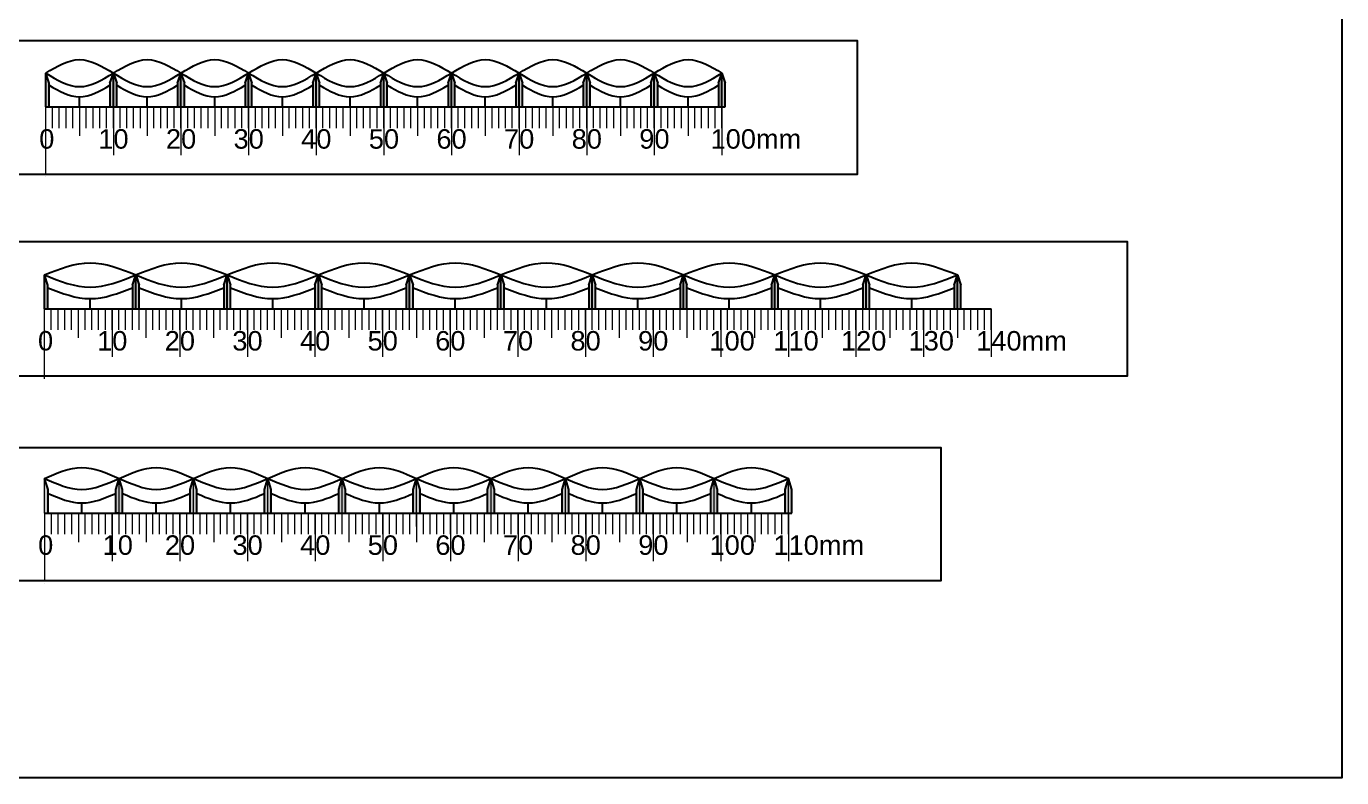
# Model space of a CAD drawing. Header units: millimetres. Extents: x 10828 to 12582, y 10200 to 11457.
# Drawn here: x 12063.7 to 12258.2, y 11022.1 to 11133.2 of the extents above; entities that cross this region are included whole.
import ezdxf

# ---------------------------------------------------------------- set-up
doc = ezdxf.new("R2010")
doc.units = ezdxf.units.MM
doc.linetypes.add('ACAD_ISO03W100', pattern=[30, 12, -18])
for name, color, linetype, lineweight in [('BTONG', 250, 'Continuous', 30), ('chigioixd', 1, 'ACAD_ISO03W100', 30), ('VATLIEU', 250, 'Continuous', 5)]:
    doc.layers.add(name, color=color, linetype=linetype, lineweight=lineweight)
doc.layers.add('GHICHU', color=7, linetype='Continuous')
doc.styles.add('VN-DIM', font='')
doc.styles.get('VN-DIM').set_extended_font_data('VNI-Helve')

msp = doc.modelspace()

# ---------------------------------------------------------------- hatches: boundary and pattern name
h = msp.add_hatch(color=3)
h.dxf.hatch_style = 1
h.paths.add_polyline_path([(12067.03, 11124.81), (12066.53, 11126.31), (12066.53, 11121.31), (12067.03, 11121.31)])
h.paths.add_polyline_path([(12076.53, 11126.31), (12076.03, 11124.81), (12076.03, 11121.31), (12076.53, 11121.31)])
h.paths.add_polyline_path([(12076.53, 11126.31), (12076.53, 11121.31), (12077.03, 11121.31), (12077.03, 11124.81)])
h.paths.add_polyline_path([(12086.53, 11126.31), (12086.03, 11124.81), (12086.03, 11121.31), (12086.53, 11121.31)])
h.paths.add_polyline_path([(12087.03, 11124.81), (12086.53, 11126.31), (12086.53, 11121.31), (12087.03, 11121.31)])
h.paths.add_polyline_path([(12097.03, 11124.81), (12096.53, 11126.31), (12096.53, 11121.31), (12097.03, 11121.31)])
h.paths.add_polyline_path([(12096.53, 11126.31), (12096.03, 11124.81), (12096.03, 11121.31), (12096.53, 11121.31)])
h.paths.add_polyline_path([(12106.53, 11126.31), (12106.03, 11124.81), (12106.03, 11121.31), (12106.53, 11121.31)])
h.paths.add_polyline_path([(12107.03, 11124.81), (12106.53, 11126.31), (12106.53, 11121.31), (12107.03, 11121.31)])
h.paths.add_polyline_path([(12116.53, 11126.31), (12116.03, 11124.81), (12116.03, 11121.31), (12116.53, 11121.31)])
h.paths.add_polyline_path([(12117.03, 11124.81), (12116.53, 11126.31), (12116.53, 11121.31), (12117.03, 11121.31)])
h.paths.add_polyline_path([(12127.03, 11124.81), (12126.53, 11126.31), (12126.53, 11121.31), (12127.03, 11121.31)])
h.paths.add_polyline_path([(12126.53, 11126.31), (12126.03, 11124.81), (12126.03, 11121.31), (12126.53, 11121.31)])
h.paths.add_polyline_path([(12136.53, 11126.31), (12136.03, 11124.81), (12136.03, 11121.31), (12136.53, 11121.31)])
h.paths.add_polyline_path([(12137.03, 11124.81), (12136.53, 11126.31), (12136.53, 11121.31), (12137.03, 11121.31)])
h.paths.add_polyline_path([(12147.03, 11124.81), (12146.53, 11126.31), (12146.53, 11121.31), (12147.03, 11121.31)])
h.paths.add_polyline_path([(12146.53, 11126.31), (12146.03, 11124.81), (12146.03, 11121.31), (12146.53, 11121.31)])
h.paths.add_polyline_path([(12156.53, 11126.31), (12156.03, 11124.81), (12156.03, 11121.31), (12156.53, 11121.31)])
h.paths.add_polyline_path([(12157.03, 11124.81), (12156.53, 11126.31), (12156.53, 11121.31), (12157.03, 11121.31)])
h.paths.add_polyline_path([(12166.53, 11126.31), (12166.03, 11124.81), (12166.03, 11121.31), (12166.53, 11121.31)])
h.paths.add_polyline_path([(12167.03, 11124.81), (12166.53, 11126.31), (12166.53, 11121.31), (12167.03, 11121.31)])
h = msp.add_hatch(color=3)
h.dxf.hatch_style = 1
h.paths.add_polyline_path([(12066.85, 11094.97), (12066.35, 11096.47), (12066.35, 11091.47), (12066.85, 11091.47)])
h.paths.add_polyline_path([(12079.85, 11096.47), (12079.35, 11094.97), (12079.35, 11091.47), (12079.85, 11091.47)])
h.paths.add_polyline_path([(12080.35, 11094.97), (12079.85, 11096.47), (12079.85, 11091.47), (12080.35, 11091.47)])
h.paths.add_polyline_path([(12093.35, 11096.47), (12092.85, 11094.97), (12092.85, 11091.47), (12093.35, 11091.47)])
h.paths.add_polyline_path([(12093.85, 11094.97), (12093.35, 11096.47), (12093.35, 11091.47), (12093.85, 11091.47)])
h.paths.add_polyline_path([(12106.85, 11096.47), (12106.85, 11091.47), (12107.35, 11091.47), (12107.35, 11094.97)])
h.paths.add_polyline_path([(12106.85, 11096.47), (12106.35, 11094.97), (12106.35, 11091.47), (12106.85, 11091.47)])
h.paths.add_polyline_path([(12120.35, 11096.47), (12119.85, 11094.97), (12119.85, 11091.47), (12120.35, 11091.47)])
h.paths.add_polyline_path([(12120.35, 11096.47), (12120.35, 11091.47), (12120.85, 11091.47), (12120.85, 11094.97)])
h.paths.add_polyline_path([(12133.85, 11096.47), (12133.35, 11094.97), (12133.35, 11091.47), (12133.85, 11091.47)])
h.paths.add_polyline_path([(12134.35, 11094.97), (12133.85, 11096.47), (12133.85, 11091.47), (12134.35, 11091.47)])
h.paths.add_polyline_path([(12147.85, 11094.97), (12147.35, 11096.47), (12147.35, 11091.47), (12147.85, 11091.47)])
h.paths.add_polyline_path([(12147.35, 11096.47), (12146.85, 11094.97), (12146.85, 11091.47), (12147.35, 11091.47)])
h.paths.add_polyline_path([(12160.85, 11096.47), (12160.35, 11094.97), (12160.35, 11091.47), (12160.85, 11091.47)])
h.paths.add_polyline_path([(12174.35, 11096.47), (12173.85, 11094.97), (12173.85, 11091.47), (12174.35, 11091.47)])
h.paths.add_polyline_path([(12174.35, 11096.47), (12174.35, 11091.47), (12174.85, 11091.47), (12174.85, 11094.97)])
h.paths.add_polyline_path([(12160.85, 11096.47), (12160.85, 11091.47), (12161.35, 11091.47), (12161.35, 11094.97)])
h.paths.add_polyline_path([(12187.85, 11096.47), (12187.35, 11094.97), (12187.35, 11091.47), (12187.85, 11091.47)])
h.paths.add_polyline_path([(12187.85, 11096.47), (12187.85, 11091.47), (12188.35, 11091.47), (12188.35, 11094.97)])
h.paths.add_polyline_path([(12201.35, 11096.47), (12200.85, 11094.97), (12200.85, 11091.47), (12201.35, 11091.47)])
h.paths.add_polyline_path([(12201.85, 11094.97), (12201.35, 11096.47), (12201.35, 11091.47), (12201.85, 11091.47)])
h = msp.add_hatch(color=3)
h.dxf.hatch_style = 1
h.paths.add_polyline_path([(12066.88, 11064.75), (12066.37, 11066.38), (12066.37, 11061.25), (12066.88, 11061.25)])
h.paths.add_polyline_path([(12077.38, 11066.38), (12076.88, 11064.76), (12076.88, 11061.26), (12077.38, 11061.25)])
h.paths.add_polyline_path([(12077.88, 11064.75), (12077.38, 11066.38), (12077.38, 11061.25), (12077.88, 11061.25)])
h.paths.add_polyline_path([(12088.88, 11064.75), (12088.38, 11066.38), (12088.38, 11061.25), (12088.88, 11061.25)])
h.paths.add_polyline_path([(12088.38, 11066.38), (12087.88, 11064.76), (12087.88, 11061.25), (12088.38, 11061.25)])
h.paths.add_polyline_path([(12099.38, 11066.38), (12098.88, 11064.76), (12098.88, 11061.25), (12099.38, 11061.25)])
h.paths.add_polyline_path([(12099.88, 11064.75), (12099.38, 11066.38), (12099.38, 11061.25), (12099.88, 11061.25)])
h.paths.add_polyline_path([(12110.38, 11066.38), (12109.88, 11064.76), (12109.88, 11061.25), (12110.38, 11061.25)])
h.paths.add_polyline_path([(12110.88, 11064.75), (12110.38, 11066.38), (12110.38, 11061.25), (12110.88, 11061.25)])
h.paths.add_polyline_path([(12121.38, 11066.38), (12120.88, 11064.76), (12120.88, 11061.25), (12121.38, 11061.25)])
h.paths.add_polyline_path([(12121.88, 11064.75), (12121.38, 11066.38), (12121.38, 11061.25), (12121.88, 11061.25)])
h.paths.add_polyline_path([(12132.38, 11066.38), (12131.88, 11064.76), (12131.88, 11061.25), (12132.38, 11061.25)])
h.paths.add_polyline_path([(12132.88, 11064.75), (12132.38, 11066.38), (12132.38, 11061.25), (12132.88, 11061.25)])
h.paths.add_polyline_path([(12143.38, 11066.38), (12142.88, 11064.76), (12142.88, 11061.25), (12143.38, 11061.25)])
h.paths.add_polyline_path([(12143.88, 11064.75), (12143.38, 11066.38), (12143.38, 11061.25), (12143.88, 11061.25)])
h.paths.add_polyline_path([(12154.38, 11066.38), (12153.88, 11064.76), (12153.88, 11061.25), (12154.38, 11061.25)])
h.paths.add_polyline_path([(12154.88, 11064.75), (12154.38, 11066.38), (12154.38, 11061.25), (12154.88, 11061.25)])
h.paths.add_polyline_path([(12165.38, 11066.38), (12164.88, 11064.76), (12164.88, 11061.25), (12165.38, 11061.25)])
h.paths.add_polyline_path([(12165.88, 11064.75), (12165.38, 11066.38), (12165.38, 11061.25), (12165.88, 11061.25)])
h.paths.add_polyline_path([(12176.38, 11066.38), (12175.88, 11064.76), (12175.88, 11061.25), (12176.38, 11061.25)])
h = msp.add_hatch(color=3)
h.dxf.hatch_style = 1
h.paths.add_polyline_path([(12176.38, 11061.25), (12176.88, 11061.25), (12176.88, 11064.75), (12176.38, 11066.38)])

# ---------------------------------------------------------------- linework, layer by layer
for p, q in [((12066.53, 11121.31), (12066.53, 11126.31)), ((12067.03, 11124.81), (12066.53, 11126.31)), ((12066.53, 11121.31), (12066.53, 11124.81)), ((12067.03, 11121.31), (12067.03, 11124.81)), ((12076.03, 11124.81), (12076.53, 11126.31)), ((12076.03, 11124.81), (12076.03, 11121.31)), ((12076.53, 11121.31), (12076.53, 11126.31)), ((12076.53, 11126.31), (12077.03, 11124.81)), ((12077.03, 11121.31), (12077.03, 11124.81)), ((12086.03, 11124.81), (12086.53, 11126.31)), ((12086.03, 11124.81), (12086.03, 11121.31)), ((12086.53, 11121.31), (12086.53, 11126.31)), ((12086.53, 11126.31), (12087.03, 11124.81)), ((12087.03, 11121.31), (12087.03, 11124.81)), ((12096.03, 11124.81), (12096.53, 11126.31)), ((12096.03, 11124.81), (12096.03, 11121.31)), ((12096.53, 11121.31), (12096.53, 11126.31)), ((12096.53, 11126.31), (12097.03, 11124.81)), ((12097.03, 11121.31), (12097.03, 11124.81)), ((12106.03, 11124.81), (12106.53, 11126.31)), ((12106.03, 11124.81), (12106.03, 11121.31)), ((12106.53, 11121.31), (12106.53, 11126.31)), ((12106.53, 11126.31), (12107.03, 11124.81)), ((12107.03, 11121.31), (12107.03, 11124.81)), ((12116.03, 11124.81), (12116.53, 11126.31)), ((12116.03, 11124.81), (12116.03, 11121.31)), ((12116.53, 11121.31), (12116.53, 11126.31)), ((12116.53, 11126.31), (12117.03, 11124.81)), ((12117.03, 11121.31), (12117.03, 11124.81)), ((12126.03, 11124.81), (12126.53, 11126.31)), ((12126.03, 11124.81), (12126.03, 11121.31)), ((12126.53, 11121.31), (12126.53, 11126.31)), ((12126.53, 11126.31), (12127.03, 11124.81)), ((12127.03, 11121.31), (12127.03, 11124.81)), ((12136.03, 11124.81), (12136.53, 11126.31)), ((12136.03, 11124.81), (12136.03, 11121.31)), ((12136.53, 11121.31), (12136.53, 11126.31)), ((12136.53, 11126.31), (12137.03, 11124.81)), ((12137.03, 11121.31), (12137.03, 11124.81)), ((12146.03, 11124.81), (12146.53, 11126.31)), ((12146.03, 11124.81), (12146.03, 11121.31)), ((12146.53, 11121.31), (12146.53, 11126.31)), ((12146.53, 11126.31), (12147.03, 11124.81)), ((12147.03, 11121.31), (12147.03, 11124.81)), ((12156.03, 11124.81), (12156.53, 11126.31)), ((12156.03, 11124.81), (12156.03, 11121.31)), ((12156.53, 11121.31), (12156.53, 11126.31)), ((12156.53, 11126.31), (12157.03, 11124.81)), ((12157.03, 11121.31), (12157.03, 11124.81)), ((12166.03, 11124.81), (12166.53, 11126.31)), ((12166.03, 11124.81), (12166.03, 11121.31)), ((12166.53, 11121.31), (12166.53, 11126.31)), ((12166.53, 11126.31), (12167.03, 11124.81)), ((12167.03, 11121.31), (12167.03, 11124.81)), ((12066.35, 11091.47), (12066.35, 11096.47)), ((12066.85, 11094.97), (12066.35, 11096.47)), ((12079.35, 11094.97), (12079.85, 11096.47)), ((12079.85, 11091.47), (12079.85, 11096.47)), ((12079.85, 11096.47), (12080.35, 11094.97)), ((12092.85, 11094.97), (12093.35, 11096.47)), ((12093.35, 11091.47), (12093.35, 11096.47)), ((12093.35, 11096.47), (12093.85, 11094.97)), ((12106.35, 11094.97), (12106.85, 11096.47)), ((12106.85, 11091.47), (12106.85, 11096.47)), ((12106.85, 11096.47), (12107.35, 11094.97)), ((12119.85, 11094.97), (12120.35, 11096.47)), ((12120.35, 11091.47), (12120.35, 11096.47)), ((12120.35, 11096.47), (12120.85, 11094.97)), ((12133.35, 11094.97), (12133.85, 11096.47)), ((12133.85, 11091.47), (12133.85, 11096.47)), ((12133.85, 11096.47), (12134.35, 11094.97)), ((12146.85, 11094.97), (12147.35, 11096.47)), ((12147.35, 11091.47), (12147.35, 11096.47)), ((12147.35, 11096.47), (12147.85, 11094.97)), ((12160.35, 11094.97), (12160.85, 11096.47)), ((12160.85, 11091.47), (12160.85, 11096.47)), ((12160.85, 11096.47), (12161.35, 11094.97)), ((12173.85, 11094.97), (12174.35, 11096.47)), ((12174.35, 11091.47), (12174.35, 11096.47)), ((12174.35, 11096.47), (12174.85, 11094.97)), ((12187.35, 11094.97), (12187.85, 11096.47)), ((12187.85, 11091.47), (12187.85, 11096.47)), ((12187.85, 11096.47), (12188.35, 11094.97)), ((12200.85, 11094.97), (12201.35, 11096.47)), ((12201.35, 11091.47), (12201.35, 11096.47)), ((12201.35, 11096.47), (12201.85, 11094.97)), ((12066.85, 11091.47), (12066.85, 11094.97)), ((12079.35, 11094.97), (12079.35, 11091.47)), ((12080.35, 11091.47), (12080.35, 11094.97)), ((12092.85, 11094.97), (12092.85, 11091.47)), ((12093.85, 11091.47), (12093.85, 11094.97)), ((12106.35, 11094.97), (12106.35, 11091.47)), ((12107.35, 11091.47), (12107.35, 11094.97)), ((12119.85, 11094.97), (12119.85, 11091.47)), ((12120.85, 11091.47), (12120.85, 11094.97)), ((12133.35, 11094.97), (12133.35, 11091.47)), ((12134.35, 11091.47), (12134.35, 11094.97)), ((12146.85, 11094.97), (12146.85, 11091.47)), ((12147.85, 11091.47), (12147.85, 11094.97)), ((12160.35, 11094.97), (12160.35, 11091.47)), ((12161.35, 11091.47), (12161.35, 11094.97)), ((12173.85, 11094.97), (12173.85, 11091.47)), ((12174.85, 11091.47), (12174.85, 11094.97)), ((12187.35, 11094.97), (12187.35, 11091.47)), ((12188.35, 11091.47), (12188.35, 11094.97)), ((12200.85, 11094.97), (12200.85, 11091.47)), ((12201.85, 11091.47), (12201.85, 11094.97)), ((12066.88, 11064.75), (12066.37, 11066.38)), ((12076.88, 11064.76), (12077.38, 11066.38)), ((12077.88, 11064.75), (12077.38, 11066.38)), ((12087.88, 11064.76), (12088.38, 11066.38)), ((12088.88, 11064.75), (12088.38, 11066.38)), ((12098.88, 11064.76), (12099.38, 11066.38)), ((12099.88, 11064.75), (12099.38, 11066.38)), ((12109.88, 11064.76), (12110.38, 11066.38)), ((12110.88, 11064.75), (12110.38, 11066.38)), ((12120.88, 11064.76), (12121.38, 11066.38)), ((12121.88, 11064.75), (12121.38, 11066.38)), ((12131.88, 11064.76), (12132.38, 11066.38)), ((12132.88, 11064.75), (12132.38, 11066.38)), ((12142.88, 11064.76), (12143.38, 11066.38)), ((12143.88, 11064.75), (12143.38, 11066.38)), ((12153.88, 11064.76), (12154.38, 11066.38)), ((12154.88, 11064.75), (12154.38, 11066.38)), ((12164.88, 11064.76), (12165.38, 11066.38)), ((12165.88, 11064.75), (12165.38, 11066.38)), ((12175.88, 11064.76), (12176.38, 11066.38)), ((12176.88, 11064.75), (12176.38, 11066.38))]:
    msp.add_line(p, q)
at = {"color": 1}
for p, q in [((12071.53, 11121.31), (12071.53, 11122.81)), ((12081.53, 11121.31), (12081.53, 11122.81)), ((12091.53, 11121.31), (12091.53, 11122.81)), ((12101.53, 11121.31), (12101.53, 11122.81)), ((12111.53, 11121.31), (12111.53, 11122.81)), ((12121.53, 11121.31), (12121.53, 11122.81)), ((12131.53, 11121.31), (12131.53, 11122.81)), ((12141.53, 11121.31), (12141.53, 11122.81)), ((12151.53, 11121.31), (12151.53, 11122.81)), ((12161.53, 11121.31), (12161.53, 11122.81)), ((12073.1, 11091.47), (12073.1, 11092.97)), ((12086.6, 11091.47), (12086.6, 11092.97)), ((12100.1, 11091.47), (12100.1, 11092.97)), ((12113.6, 11091.47), (12113.6, 11092.97)), ((12127.1, 11091.47), (12127.1, 11092.97)), ((12140.6, 11091.47), (12140.6, 11092.97)), ((12154.1, 11091.47), (12154.1, 11092.97)), ((12167.6, 11091.47), (12167.6, 11092.97)), ((12181.1, 11091.47), (12181.1, 11092.97)), ((12194.6, 11091.47), (12194.6, 11092.97)), ((12066.88, 11061.25), (12066.88, 11064.75)), ((12076.88, 11061.26), (12076.88, 11064.76)), ((12077.88, 11061.25), (12077.88, 11064.75)), ((12087.88, 11061.26), (12087.88, 11064.76)), ((12088.88, 11061.25), (12088.88, 11064.75)), ((12098.88, 11061.26), (12098.88, 11064.76)), ((12099.88, 11061.25), (12099.88, 11064.75)), ((12109.88, 11061.26), (12109.88, 11064.76)), ((12110.88, 11061.25), (12110.88, 11064.75)), ((12120.88, 11061.26), (12120.88, 11064.76)), ((12121.88, 11061.25), (12121.88, 11064.75)), ((12131.88, 11061.26), (12131.88, 11064.76)), ((12132.88, 11061.25), (12132.88, 11064.75)), ((12142.88, 11061.26), (12142.88, 11064.76)), ((12143.88, 11061.25), (12143.88, 11064.75)), ((12153.88, 11061.26), (12153.88, 11064.76)), ((12154.88, 11061.25), (12154.88, 11064.75)), ((12164.88, 11061.26), (12164.88, 11064.76)), ((12165.88, 11061.25), (12165.88, 11064.75)), ((12175.88, 11061.26), (12175.88, 11064.76)), ((12176.88, 11061.25), (12176.88, 11064.75)), ((12071.88, 11061.25), (12071.88, 11062.75)), ((12082.88, 11061.25), (12082.88, 11062.75)), ((12093.88, 11061.25), (12093.88, 11062.75)), ((12104.88, 11061.25), (12104.88, 11062.75)), ((12115.88, 11061.25), (12115.88, 11062.75)), ((12126.88, 11061.25), (12126.88, 11062.75)), ((12137.88, 11061.25), (12137.88, 11062.75)), ((12148.88, 11061.25), (12148.88, 11062.75)), ((12159.88, 11061.25), (12159.88, 11062.75)), ((12170.88, 11061.25), (12170.88, 11062.75))]:
    msp.add_line(p, q, dxfattribs=at)
at = {"color": 0}
for p, q in [((12066.53, 11121.31), (12167.03, 11121.31)), ((12066.53, 11121.31), (12071.53, 11121.31)), ((12066.53, 11121.31), (12067.03, 11121.31)), ((12076.53, 11121.31), (12077.03, 11121.31)), ((12086.53, 11121.31), (12087.03, 11121.31)), ((12066.35, 11091.47), (12206.35, 11091.47)), ((12066.35, 11091.47), (12079.85, 11091.47)), ((12066.35, 11091.47), (12073.1, 11091.47)), ((12066.35, 11091.47), (12066.85, 11091.47)), ((12079.85, 11091.47), (12086.6, 11091.47)), ((12079.85, 11091.47), (12080.35, 11091.47)), ((12093.35, 11091.47), (12093.85, 11091.47)), ((12066.38, 11061.25), (12176.38, 11061.25)), ((12066.38, 11061.25), (12066.38, 11061.25)), ((12066.38, 11061.25), (12066.88, 11061.25)), ((12077.38, 11061.25), (12076.88, 11061.26)), ((12077.38, 11061.25), (12077.88, 11061.25)), ((12176.38, 11061.25), (12176.88, 11061.25))]:
    msp.add_line(p, q, dxfattribs=at)
for points in [[(11961.18, 11232.13), (12258.18, 11232.13), (12258.18, 11022.13), (11961.18, 11022.13)], [(12006.5, 11131.13), (12186.53, 11131.13), (12186.53, 11111.31), (12006.5, 11111.31)], [(12006.46, 11101.4), (12226.44, 11101.4), (12226.44, 11081.52), (12006.46, 11081.52)], [(12006.37, 11070.96), (12198.91, 11070.96), (12198.91, 11051.26), (12006.37, 11051.26)]]:
    msp.add_lwpolyline(points, close=True)
at = {"color": 5}
for points in [[(12066.53, 11126.31), (12071.53, 11128.31), (12076.53, 11126.31)], [(12086.53, 11126.31), (12091.53, 11128.31), (12096.53, 11126.31)], [(12106.53, 11126.31), (12111.53, 11128.31), (12116.53, 11126.31)], [(12126.53, 11126.31), (12131.53, 11128.31), (12136.53, 11126.31)], [(12146.53, 11126.31), (12151.53, 11128.31), (12156.53, 11126.31)], [(12076.53, 11126.31), (12081.53, 11124.31), (12086.53, 11126.31)], [(12096.53, 11126.31), (12101.53, 11124.31), (12106.53, 11126.31)], [(12116.53, 11126.31), (12121.53, 11124.31), (12126.53, 11126.31)], [(12136.53, 11126.31), (12141.53, 11124.31), (12146.53, 11126.31)], [(12156.53, 11126.31), (12161.53, 11124.31), (12166.53, 11126.31)], [(12066.35, 11096.47), (12073.1, 11098.27), (12079.85, 11096.47)], [(12093.35, 11096.47), (12100.1, 11098.27), (12106.85, 11096.47)], [(12120.35, 11096.47), (12127.1, 11098.27), (12133.85, 11096.47)], [(12147.35, 11096.47), (12154.1, 11098.27), (12160.85, 11096.47)], [(12174.35, 11096.47), (12181.1, 11098.27), (12187.85, 11096.47)], [(12079.85, 11096.47), (12086.6, 11094.66), (12093.35, 11096.47)], [(12106.85, 11096.47), (12113.6, 11094.66), (12120.35, 11096.47)], [(12133.85, 11096.47), (12140.6, 11094.66), (12147.35, 11096.47)], [(12160.85, 11096.47), (12167.6, 11094.66), (12174.35, 11096.47)], [(12187.85, 11096.47), (12194.6, 11094.66), (12201.35, 11096.47)], [(12066.37, 11066.38), (12071.88, 11068), (12077.38, 11066.38)], [(12077.38, 11066.38), (12082.88, 11064.75), (12088.38, 11066.38)], [(12088.38, 11066.38), (12093.88, 11068), (12099.38, 11066.38)], [(12099.38, 11066.38), (12104.88, 11064.75), (12110.38, 11066.38)], [(12110.38, 11066.38), (12115.88, 11068), (12121.38, 11066.38)], [(12121.38, 11066.38), (12126.88, 11064.75), (12132.38, 11066.38)], [(12132.38, 11066.38), (12137.88, 11068), (12143.38, 11066.38)], [(12143.38, 11066.38), (12148.88, 11064.75), (12154.38, 11066.38)], [(12154.38, 11066.38), (12159.88, 11068), (12165.38, 11066.38)], [(12165.38, 11066.38), (12170.88, 11064.75), (12176.38, 11066.38)]]:
    msp.add_spline(points, degree=3, dxfattribs=at)
at = {"color": 6}
for points in [[(12076.53, 11126.31), (12081.53, 11128.31), (12086.53, 11126.31)], [(12096.53, 11126.31), (12101.53, 11128.31), (12106.53, 11126.31)], [(12116.53, 11126.31), (12121.53, 11128.31), (12126.53, 11126.31)], [(12136.53, 11126.31), (12141.53, 11128.31), (12146.53, 11126.31)], [(12156.53, 11126.31), (12161.53, 11128.31), (12166.53, 11126.31)], [(12066.53, 11126.31), (12071.53, 11124.31), (12076.53, 11126.31)], [(12086.53, 11126.31), (12091.53, 11124.31), (12096.53, 11126.31)], [(12106.53, 11126.31), (12111.53, 11124.31), (12116.53, 11126.31)], [(12126.53, 11126.31), (12131.53, 11124.31), (12136.53, 11126.31)], [(12146.53, 11126.31), (12151.53, 11124.31), (12156.53, 11126.31)], [(12079.85, 11096.47), (12086.6, 11098.27), (12093.35, 11096.47)], [(12106.85, 11096.47), (12113.6, 11098.27), (12120.35, 11096.47)], [(12133.85, 11096.47), (12140.6, 11098.27), (12147.35, 11096.47)], [(12160.85, 11096.47), (12167.6, 11098.27), (12174.35, 11096.47)], [(12187.85, 11096.47), (12194.6, 11098.27), (12201.35, 11096.47)], [(12066.35, 11096.47), (12073.1, 11094.66), (12079.85, 11096.47)], [(12093.35, 11096.47), (12100.1, 11094.66), (12106.85, 11096.47)], [(12120.35, 11096.47), (12127.1, 11094.66), (12133.85, 11096.47)], [(12147.35, 11096.47), (12154.1, 11094.66), (12160.85, 11096.47)], [(12174.35, 11096.47), (12181.1, 11094.66), (12187.85, 11096.47)], [(12066.37, 11066.38), (12071.88, 11064.75), (12077.38, 11066.38)], [(12077.38, 11066.38), (12082.88, 11068), (12088.38, 11066.38)], [(12088.38, 11066.38), (12093.88, 11064.75), (12099.38, 11066.38)], [(12099.38, 11066.38), (12104.88, 11068), (12110.38, 11066.38)], [(12110.38, 11066.38), (12115.88, 11064.75), (12121.38, 11066.38)], [(12121.38, 11066.38), (12126.88, 11068), (12132.38, 11066.38)], [(12132.38, 11066.38), (12137.88, 11064.75), (12143.38, 11066.38)], [(12143.38, 11066.38), (12148.88, 11068), (12154.38, 11066.38)], [(12154.38, 11066.38), (12159.88, 11064.75), (12165.38, 11066.38)], [(12165.38, 11066.38), (12170.88, 11068), (12176.38, 11066.38)]]:
    msp.add_spline(points, degree=3, dxfattribs=at)
at = {"color": 1}
for points in [[(12067.03, 11124.51), (12068.53, 11123.62), (12071.53, 11122), (12074.53, 11123.62), (12076.03, 11124.51)], [(12077.03, 11124.51), (12078.53, 11123.62), (12081.53, 11122), (12084.53, 11123.62), (12086.03, 11124.51)], [(12087.03, 11124.51), (12088.53, 11123.62), (12091.53, 11122), (12094.53, 11123.62), (12096.03, 11124.51)], [(12097.03, 11124.51), (12098.53, 11123.62), (12101.53, 11122), (12104.53, 11123.62), (12106.03, 11124.51)], [(12107.03, 11124.51), (12108.53, 11123.62), (12111.53, 11122), (12114.53, 11123.62), (12116.03, 11124.51)], [(12117.03, 11124.51), (12118.53, 11123.62), (12121.53, 11122), (12124.53, 11123.62), (12126.03, 11124.51)], [(12127.03, 11124.51), (12128.53, 11123.62), (12131.53, 11122), (12134.53, 11123.62), (12136.03, 11124.51)], [(12137.03, 11124.51), (12138.53, 11123.62), (12141.53, 11122), (12144.53, 11123.62), (12146.03, 11124.51)], [(12147.03, 11124.51), (12148.53, 11123.62), (12151.53, 11122), (12154.53, 11123.62), (12156.03, 11124.51)], [(12157.03, 11124.51), (12158.53, 11123.62), (12161.53, 11122), (12164.53, 11123.62), (12166.03, 11124.51)], [(12066.85, 11094.57), (12068.94, 11093.74), (12073.1, 11092.19), (12077.27, 11093.74), (12079.35, 11094.57)], [(12080.35, 11094.57), (12082.44, 11093.74), (12086.6, 11092.19), (12090.77, 11093.74), (12092.85, 11094.57)], [(12093.85, 11094.57), (12095.94, 11093.74), (12100.1, 11092.19), (12104.27, 11093.74), (12106.35, 11094.57)], [(12107.35, 11094.57), (12109.44, 11093.74), (12113.6, 11092.19), (12117.77, 11093.74), (12119.85, 11094.57)], [(12120.85, 11094.57), (12122.94, 11093.74), (12127.1, 11092.19), (12131.27, 11093.74), (12133.35, 11094.57)], [(12134.35, 11094.57), (12136.44, 11093.74), (12140.6, 11092.19), (12144.77, 11093.74), (12146.85, 11094.57)], [(12147.85, 11094.57), (12149.94, 11093.74), (12154.1, 11092.19), (12158.27, 11093.74), (12160.35, 11094.57)], [(12161.35, 11094.57), (12163.44, 11093.74), (12167.6, 11092.19), (12171.77, 11093.74), (12173.85, 11094.57)], [(12174.85, 11094.57), (12176.94, 11093.74), (12181.1, 11092.19), (12185.27, 11093.74), (12187.35, 11094.57)], [(12188.35, 11094.57), (12190.44, 11093.74), (12194.6, 11092.19), (12198.77, 11093.74), (12200.85, 11094.57)]]:
    msp.add_open_spline(points, degree=3, dxfattribs=at)
at = {"color": 2}
msp.add_open_spline([(12077.38, 11064.38), (12077.38, 11064.38), (12077.38, 11064.38), (12077.38, 11064.38)], degree=3, dxfattribs=at)
at = {"color": 1}
for points in [[(12066.88, 11064.16), (12068.54, 11063.43), (12071.88, 11062.08), (12075.21, 11063.43), (12076.88, 11064.16)], [(12077.88, 11064.16), (12079.54, 11063.42), (12082.88, 11062.08), (12086.21, 11063.42), (12087.88, 11064.16)], [(12088.88, 11064.16), (12090.54, 11063.42), (12093.88, 11062.08), (12097.21, 11063.42), (12098.88, 11064.16)], [(12099.88, 11064.16), (12101.54, 11063.42), (12104.88, 11062.08), (12108.21, 11063.42), (12109.88, 11064.16)], [(12110.88, 11064.16), (12112.54, 11063.42), (12115.88, 11062.08), (12119.21, 11063.42), (12120.88, 11064.16)], [(12121.88, 11064.16), (12123.54, 11063.42), (12126.88, 11062.08), (12130.21, 11063.42), (12131.88, 11064.16)], [(12132.88, 11064.16), (12134.54, 11063.42), (12137.88, 11062.08), (12141.21, 11063.42), (12142.88, 11064.16)], [(12143.88, 11064.16), (12145.54, 11063.42), (12148.88, 11062.08), (12152.21, 11063.42), (12153.88, 11064.16)], [(12154.88, 11064.16), (12156.54, 11063.43), (12159.88, 11062.08), (12163.21, 11063.43), (12164.88, 11064.16)], [(12165.88, 11064.16), (12167.54, 11063.42), (12170.88, 11062.08), (12174.21, 11063.42), (12175.88, 11064.16)]]:
    msp.add_open_spline(points, degree=3, knots=[0.521719, 0.521719, 0.521719, 0.521719, 5.735117, 10.947798, 10.947798, 10.947798, 10.947798], dxfattribs=at)
at = {"layer": 'BTONG', "color": 0, "linetype": 'ByBlock', "lineweight": 13, "ltscale": 0.13}
for p, q in [((12066.53, 11118.19), (12066.53, 11121.31)), ((12067.53, 11118.19), (12067.53, 11121.31)), ((12068.53, 11118.19), (12068.53, 11121.31)), ((12069.53, 11118.19), (12069.53, 11121.31)), ((12070.53, 11118.19), (12070.53, 11121.31)), ((12071.53, 11121.31), (12071.53, 11117.03)), ((12072.53, 11118.19), (12072.53, 11121.31)), ((12073.53, 11118.19), (12073.53, 11121.31)), ((12074.53, 11118.19), (12074.53, 11121.31)), ((12075.53, 11118.19), (12075.53, 11121.31)), ((12076.53, 11118.19), (12076.53, 11121.31)), ((12077.53, 11118.19), (12077.53, 11121.31)), ((12078.53, 11118.19), (12078.53, 11121.31)), ((12079.53, 11118.19), (12079.53, 11121.31)), ((12080.53, 11118.19), (12080.53, 11121.31)), ((12081.53, 11121.31), (12081.53, 11117.03)), ((12082.53, 11118.19), (12082.53, 11121.31)), ((12083.53, 11118.19), (12083.53, 11121.31)), ((12084.53, 11118.19), (12084.53, 11121.31)), ((12085.53, 11118.19), (12085.53, 11121.31)), ((12086.53, 11118.19), (12086.53, 11121.31)), ((12087.53, 11118.19), (12087.53, 11121.31)), ((12088.53, 11118.19), (12088.53, 11121.31)), ((12089.53, 11118.19), (12089.53, 11121.31)), ((12090.53, 11118.19), (12090.53, 11121.31)), ((12091.53, 11121.31), (12091.53, 11117.03)), ((12092.53, 11118.19), (12092.53, 11121.31)), ((12093.53, 11118.19), (12093.53, 11121.31)), ((12094.53, 11118.19), (12094.53, 11121.31)), ((12095.53, 11118.19), (12095.53, 11121.31)), ((12096.53, 11118.19), (12096.53, 11121.31)), ((12097.53, 11118.19), (12097.53, 11121.31)), ((12098.53, 11118.19), (12098.53, 11121.31)), ((12099.53, 11118.19), (12099.53, 11121.31)), ((12100.53, 11118.19), (12100.53, 11121.31)), ((12101.53, 11121.31), (12101.53, 11117.03)), ((12102.53, 11118.19), (12102.53, 11121.31)), ((12103.53, 11118.19), (12103.53, 11121.31)), ((12104.53, 11118.19), (12104.53, 11121.31)), ((12105.53, 11118.19), (12105.53, 11121.31)), ((12106.53, 11118.19), (12106.53, 11121.31)), ((12107.53, 11118.19), (12107.53, 11121.31)), ((12108.53, 11118.19), (12108.53, 11121.31)), ((12109.53, 11118.19), (12109.53, 11121.31)), ((12110.53, 11118.19), (12110.53, 11121.31)), ((12111.53, 11121.31), (12111.53, 11117.03)), ((12112.53, 11118.19), (12112.53, 11121.31)), ((12113.53, 11118.19), (12113.53, 11121.31)), ((12114.53, 11118.19), (12114.53, 11121.31)), ((12115.53, 11118.19), (12115.53, 11121.31)), ((12116.53, 11118.19), (12116.53, 11121.31)), ((12117.53, 11118.19), (12117.53, 11121.31)), ((12118.53, 11118.19), (12118.53, 11121.31)), ((12119.53, 11118.19), (12119.53, 11121.31)), ((12120.53, 11118.19), (12120.53, 11121.31)), ((12121.53, 11121.31), (12121.53, 11117.03)), ((12122.53, 11118.19), (12122.53, 11121.31)), ((12123.53, 11118.19), (12123.53, 11121.31)), ((12124.53, 11118.19), (12124.53, 11121.31)), ((12125.53, 11118.19), (12125.53, 11121.31)), ((12126.53, 11118.19), (12126.53, 11121.31)), ((12127.53, 11118.19), (12127.53, 11121.31)), ((12128.53, 11118.19), (12128.53, 11121.31)), ((12129.53, 11118.19), (12129.53, 11121.31)), ((12130.53, 11118.19), (12130.53, 11121.31)), ((12131.53, 11121.31), (12131.53, 11117.03)), ((12132.53, 11118.19), (12132.53, 11121.31)), ((12133.53, 11118.19), (12133.53, 11121.31)), ((12134.53, 11118.19), (12134.53, 11121.31)), ((12135.53, 11118.19), (12135.53, 11121.31)), ((12136.53, 11118.19), (12136.53, 11121.31)), ((12137.53, 11118.19), (12137.53, 11121.31)), ((12138.53, 11118.19), (12138.53, 11121.31)), ((12139.53, 11118.19), (12139.53, 11121.31)), ((12140.53, 11118.19), (12140.53, 11121.31)), ((12141.53, 11121.31), (12141.53, 11117.03)), ((12142.53, 11118.19), (12142.53, 11121.31)), ((12143.53, 11118.19), (12143.53, 11121.31)), ((12144.53, 11118.19), (12144.53, 11121.31)), ((12145.53, 11118.19), (12145.53, 11121.31)), ((12146.53, 11118.19), (12146.53, 11121.31)), ((12147.53, 11118.19), (12147.53, 11121.31)), ((12148.53, 11118.19), (12148.53, 11121.31)), ((12149.53, 11118.19), (12149.53, 11121.31)), ((12150.53, 11118.19), (12150.53, 11121.31)), ((12151.53, 11121.31), (12151.53, 11117.03)), ((12152.53, 11118.19), (12152.53, 11121.31)), ((12153.53, 11118.19), (12153.53, 11121.31)), ((12154.53, 11118.19), (12154.53, 11121.31)), ((12155.53, 11118.19), (12155.53, 11121.31)), ((12156.53, 11118.19), (12156.53, 11121.31)), ((12157.53, 11118.19), (12157.53, 11121.31)), ((12158.53, 11118.19), (12158.53, 11121.31)), ((12159.53, 11118.19), (12159.53, 11121.31)), ((12160.53, 11118.19), (12160.53, 11121.31)), ((12161.53, 11121.31), (12161.53, 11117.03)), ((12162.53, 11118.19), (12162.53, 11121.31)), ((12163.53, 11118.19), (12163.53, 11121.31)), ((12164.53, 11118.19), (12164.53, 11121.31)), ((12165.53, 11118.19), (12165.53, 11121.31)), ((12166.53, 11118.19), (12166.53, 11121.31)), ((12066.35, 11088.34), (12066.35, 11091.47)), ((12067.35, 11088.34), (12067.35, 11091.47)), ((12068.35, 11088.34), (12068.35, 11091.47)), ((12069.35, 11088.34), (12069.35, 11091.47)), ((12070.35, 11088.34), (12070.35, 11091.47)), ((12071.35, 11091.47), (12071.35, 11087.18)), ((12072.35, 11088.34), (12072.35, 11091.47)), ((12073.35, 11088.34), (12073.35, 11091.47)), ((12074.35, 11088.34), (12074.35, 11091.47)), ((12075.35, 11088.34), (12075.35, 11091.47)), ((12076.35, 11088.34), (12076.35, 11091.47)), ((12077.35, 11088.34), (12077.35, 11091.47)), ((12078.35, 11088.34), (12078.35, 11091.47)), ((12079.35, 11088.34), (12079.35, 11091.47)), ((12080.35, 11088.34), (12080.35, 11091.47)), ((12081.35, 11091.47), (12081.35, 11087.18)), ((12082.35, 11088.34), (12082.35, 11091.47)), ((12083.35, 11088.34), (12083.35, 11091.47)), ((12084.35, 11088.34), (12084.35, 11091.47)), ((12085.35, 11088.34), (12085.35, 11091.47)), ((12086.35, 11088.34), (12086.35, 11091.47)), ((12087.35, 11088.34), (12087.35, 11091.47)), ((12088.35, 11088.34), (12088.35, 11091.47)), ((12089.35, 11088.34), (12089.35, 11091.47)), ((12090.35, 11088.34), (12090.35, 11091.47)), ((12091.35, 11091.47), (12091.35, 11087.18)), ((12092.35, 11088.34), (12092.35, 11091.47)), ((12093.35, 11088.34), (12093.35, 11091.47)), ((12094.35, 11088.34), (12094.35, 11091.47)), ((12095.35, 11088.34), (12095.35, 11091.47)), ((12096.35, 11088.34), (12096.35, 11091.47)), ((12097.35, 11088.34), (12097.35, 11091.47)), ((12098.35, 11088.34), (12098.35, 11091.47)), ((12099.35, 11088.34), (12099.35, 11091.47)), ((12100.35, 11088.34), (12100.35, 11091.47)), ((12101.35, 11091.47), (12101.35, 11087.18)), ((12102.35, 11088.34), (12102.35, 11091.47)), ((12103.35, 11088.34), (12103.35, 11091.47)), ((12104.35, 11088.34), (12104.35, 11091.47)), ((12105.35, 11088.34), (12105.35, 11091.47)), ((12106.35, 11088.34), (12106.35, 11091.47)), ((12107.35, 11088.34), (12107.35, 11091.47)), ((12108.35, 11088.34), (12108.35, 11091.47)), ((12109.35, 11088.34), (12109.35, 11091.47)), ((12110.35, 11088.34), (12110.35, 11091.47)), ((12111.35, 11091.47), (12111.35, 11087.18)), ((12112.35, 11088.34), (12112.35, 11091.47)), ((12113.35, 11088.34), (12113.35, 11091.47)), ((12114.35, 11088.34), (12114.35, 11091.47)), ((12115.35, 11088.34), (12115.35, 11091.47)), ((12116.35, 11088.34), (12116.35, 11091.47)), ((12117.35, 11088.34), (12117.35, 11091.47)), ((12118.35, 11088.34), (12118.35, 11091.47)), ((12119.35, 11088.34), (12119.35, 11091.47)), ((12120.35, 11088.34), (12120.35, 11091.47)), ((12121.35, 11091.47), (12121.35, 11087.18)), ((12122.35, 11088.34), (12122.35, 11091.47)), ((12123.35, 11088.34), (12123.35, 11091.47)), ((12124.35, 11088.34), (12124.35, 11091.47)), ((12125.35, 11088.34), (12125.35, 11091.47)), ((12126.35, 11088.34), (12126.35, 11091.47)), ((12127.35, 11088.34), (12127.35, 11091.47)), ((12128.35, 11088.34), (12128.35, 11091.47)), ((12129.35, 11088.34), (12129.35, 11091.47)), ((12130.35, 11088.34), (12130.35, 11091.47)), ((12131.35, 11091.47), (12131.35, 11087.18)), ((12132.35, 11088.34), (12132.35, 11091.47)), ((12133.35, 11088.34), (12133.35, 11091.47)), ((12134.35, 11088.34), (12134.35, 11091.47)), ((12135.35, 11088.34), (12135.35, 11091.47)), ((12136.35, 11088.34), (12136.35, 11091.47)), ((12137.35, 11088.34), (12137.35, 11091.47)), ((12138.35, 11088.34), (12138.35, 11091.47)), ((12139.35, 11088.34), (12139.35, 11091.47)), ((12140.35, 11088.34), (12140.35, 11091.47)), ((12141.35, 11091.47), (12141.35, 11087.18)), ((12142.35, 11088.34), (12142.35, 11091.47)), ((12143.35, 11088.34), (12143.35, 11091.47)), ((12144.35, 11088.34), (12144.35, 11091.47)), ((12145.35, 11088.34), (12145.35, 11091.47)), ((12146.35, 11088.34), (12146.35, 11091.47)), ((12147.35, 11088.34), (12147.35, 11091.47)), ((12148.35, 11088.34), (12148.35, 11091.47)), ((12149.35, 11088.34), (12149.35, 11091.47)), ((12150.35, 11088.34), (12150.35, 11091.47)), ((12151.35, 11091.47), (12151.35, 11087.18)), ((12152.35, 11088.34), (12152.35, 11091.47)), ((12153.35, 11088.34), (12153.35, 11091.47)), ((12154.35, 11088.34), (12154.35, 11091.47)), ((12155.35, 11088.34), (12155.35, 11091.47)), ((12156.35, 11088.34), (12156.35, 11091.47)), ((12157.35, 11088.34), (12157.35, 11091.47)), ((12158.35, 11088.34), (12158.35, 11091.47)), ((12159.35, 11088.34), (12159.35, 11091.47)), ((12160.35, 11088.34), (12160.35, 11091.47)), ((12161.35, 11091.47), (12161.35, 11087.18)), ((12162.35, 11088.34), (12162.35, 11091.47)), ((12163.35, 11088.34), (12163.35, 11091.47)), ((12164.35, 11088.34), (12164.35, 11091.47)), ((12165.35, 11088.34), (12165.35, 11091.47)), ((12166.35, 11088.34), (12166.35, 11091.47)), ((12167.35, 11088.34), (12167.35, 11091.47)), ((12168.35, 11088.34), (12168.35, 11091.47)), ((12169.35, 11088.34), (12169.35, 11091.47)), ((12170.35, 11088.34), (12170.35, 11091.47)), ((12171.35, 11091.47), (12171.35, 11087.18)), ((12172.35, 11088.34), (12172.35, 11091.47)), ((12173.35, 11088.34), (12173.35, 11091.47)), ((12174.35, 11088.34), (12174.35, 11091.47)), ((12175.35, 11088.34), (12175.35, 11091.47)), ((12176.35, 11088.34), (12176.35, 11091.47)), ((12177.35, 11088.34), (12177.35, 11091.47)), ((12178.35, 11088.34), (12178.35, 11091.47)), ((12179.35, 11088.34), (12179.35, 11091.47)), ((12180.35, 11088.34), (12180.35, 11091.47)), ((12181.35, 11091.47), (12181.35, 11087.18)), ((12182.35, 11088.34), (12182.35, 11091.47)), ((12183.35, 11088.34), (12183.35, 11091.47)), ((12184.35, 11088.34), (12184.35, 11091.47)), ((12185.35, 11088.34), (12185.35, 11091.47)), ((12186.35, 11088.34), (12186.35, 11091.47)), ((12187.35, 11088.34), (12187.35, 11091.47)), ((12188.35, 11088.34), (12188.35, 11091.47)), ((12189.35, 11088.34), (12189.35, 11091.47)), ((12190.35, 11088.34), (12190.35, 11091.47)), ((12191.35, 11091.47), (12191.35, 11087.18)), ((12192.35, 11088.34), (12192.35, 11091.47)), ((12193.35, 11088.34), (12193.35, 11091.47)), ((12194.35, 11088.34), (12194.35, 11091.47)), ((12195.35, 11088.34), (12195.35, 11091.47)), ((12196.35, 11088.34), (12196.35, 11091.47)), ((12197.35, 11088.34), (12197.35, 11091.47)), ((12198.35, 11088.34), (12198.35, 11091.47)), ((12199.35, 11088.34), (12199.35, 11091.47)), ((12200.35, 11088.34), (12200.35, 11091.47)), ((12201.35, 11091.47), (12201.35, 11087.18)), ((12202.35, 11088.34), (12202.35, 11091.47)), ((12203.35, 11088.34), (12203.35, 11091.47)), ((12204.35, 11088.34), (12204.35, 11091.47)), ((12205.35, 11088.34), (12205.35, 11091.47)), ((12206.35, 11088.34), (12206.35, 11091.47)), ((12066.38, 11058.13), (12066.38, 11061.25)), ((12067.38, 11058.13), (12067.38, 11061.25)), ((12068.38, 11058.13), (12068.38, 11061.25)), ((12069.38, 11058.13), (12069.38, 11061.25)), ((12070.38, 11058.13), (12070.38, 11061.25)), ((12071.38, 11061.25), (12071.38, 11056.97)), ((12072.38, 11058.13), (12072.38, 11061.25)), ((12073.38, 11058.13), (12073.38, 11061.25)), ((12074.38, 11058.13), (12074.38, 11061.25)), ((12075.38, 11058.13), (12075.38, 11061.25)), ((12076.38, 11058.13), (12076.38, 11061.25)), ((12077.38, 11058.13), (12077.38, 11061.25)), ((12078.38, 11058.13), (12078.38, 11061.25)), ((12079.38, 11058.13), (12079.38, 11061.25)), ((12080.38, 11058.13), (12080.38, 11061.25)), ((12081.38, 11061.25), (12081.38, 11056.97)), ((12082.38, 11058.13), (12082.38, 11061.25)), ((12083.38, 11058.13), (12083.38, 11061.25)), ((12084.38, 11058.13), (12084.38, 11061.25)), ((12085.38, 11058.13), (12085.38, 11061.25)), ((12086.38, 11058.13), (12086.38, 11061.25)), ((12087.38, 11058.13), (12087.38, 11061.25)), ((12088.38, 11058.13), (12088.38, 11061.25)), ((12089.38, 11058.13), (12089.38, 11061.25)), ((12090.38, 11058.13), (12090.38, 11061.25)), ((12091.38, 11061.25), (12091.38, 11056.97)), ((12092.38, 11058.13), (12092.38, 11061.25)), ((12093.38, 11058.13), (12093.38, 11061.25)), ((12094.38, 11058.13), (12094.38, 11061.25)), ((12095.38, 11058.13), (12095.38, 11061.25)), ((12096.38, 11058.13), (12096.38, 11061.25)), ((12097.38, 11058.13), (12097.38, 11061.25)), ((12098.38, 11058.13), (12098.38, 11061.25)), ((12099.38, 11058.13), (12099.38, 11061.25)), ((12100.38, 11058.13), (12100.38, 11061.25)), ((12101.38, 11061.25), (12101.38, 11056.97)), ((12102.38, 11058.13), (12102.38, 11061.25)), ((12103.38, 11058.13), (12103.38, 11061.25)), ((12104.38, 11058.13), (12104.38, 11061.25)), ((12105.38, 11058.13), (12105.38, 11061.25)), ((12106.38, 11058.13), (12106.38, 11061.25)), ((12107.38, 11058.13), (12107.38, 11061.25)), ((12108.38, 11058.13), (12108.38, 11061.25)), ((12109.38, 11058.13), (12109.38, 11061.25)), ((12110.38, 11058.13), (12110.38, 11061.25)), ((12111.38, 11061.25), (12111.38, 11056.97)), ((12112.38, 11058.13), (12112.38, 11061.25)), ((12113.38, 11058.13), (12113.38, 11061.25)), ((12114.38, 11058.13), (12114.38, 11061.25)), ((12115.38, 11058.13), (12115.38, 11061.25)), ((12116.38, 11058.13), (12116.38, 11061.25)), ((12117.38, 11058.13), (12117.38, 11061.25)), ((12118.38, 11058.13), (12118.38, 11061.25)), ((12119.38, 11058.13), (12119.38, 11061.25)), ((12120.38, 11058.13), (12120.38, 11061.25)), ((12121.38, 11061.25), (12121.38, 11056.97)), ((12122.38, 11058.13), (12122.38, 11061.25)), ((12123.38, 11058.13), (12123.38, 11061.25)), ((12124.38, 11058.13), (12124.38, 11061.25)), ((12125.38, 11058.13), (12125.38, 11061.25)), ((12126.38, 11058.13), (12126.38, 11061.25)), ((12127.38, 11058.13), (12127.38, 11061.25)), ((12128.38, 11058.13), (12128.38, 11061.25)), ((12129.38, 11058.13), (12129.38, 11061.25)), ((12130.38, 11058.13), (12130.38, 11061.25)), ((12131.38, 11061.25), (12131.38, 11056.97)), ((12132.38, 11058.13), (12132.38, 11061.25)), ((12133.38, 11058.13), (12133.38, 11061.25)), ((12134.38, 11058.13), (12134.38, 11061.25)), ((12135.38, 11058.13), (12135.38, 11061.25)), ((12136.38, 11058.13), (12136.38, 11061.25)), ((12137.38, 11058.13), (12137.38, 11061.25)), ((12138.38, 11058.13), (12138.38, 11061.25)), ((12139.38, 11058.13), (12139.38, 11061.25)), ((12140.38, 11058.13), (12140.38, 11061.25)), ((12141.38, 11061.25), (12141.38, 11056.97)), ((12142.38, 11058.13), (12142.38, 11061.25)), ((12143.38, 11058.13), (12143.38, 11061.25)), ((12144.38, 11058.13), (12144.38, 11061.25)), ((12145.38, 11058.13), (12145.38, 11061.25)), ((12146.38, 11058.13), (12146.38, 11061.25)), ((12147.38, 11058.13), (12147.38, 11061.25)), ((12148.38, 11058.13), (12148.38, 11061.25)), ((12149.38, 11058.13), (12149.38, 11061.25)), ((12150.38, 11058.13), (12150.38, 11061.25)), ((12151.38, 11061.25), (12151.38, 11056.97)), ((12152.38, 11058.13), (12152.38, 11061.25)), ((12153.38, 11058.13), (12153.38, 11061.25)), ((12154.38, 11058.13), (12154.38, 11061.25)), ((12155.38, 11058.13), (12155.38, 11061.25)), ((12156.38, 11058.13), (12156.38, 11061.25)), ((12157.38, 11058.13), (12157.38, 11061.25)), ((12158.38, 11058.13), (12158.38, 11061.25)), ((12159.38, 11058.13), (12159.38, 11061.25)), ((12160.38, 11058.13), (12160.38, 11061.25)), ((12161.38, 11061.25), (12161.38, 11056.97)), ((12162.38, 11058.13), (12162.38, 11061.25)), ((12163.38, 11058.13), (12163.38, 11061.25)), ((12164.38, 11058.13), (12164.38, 11061.25)), ((12165.38, 11058.13), (12165.38, 11061.25)), ((12166.38, 11058.13), (12166.38, 11061.25)), ((12167.38, 11058.13), (12167.38, 11061.25)), ((12168.38, 11058.13), (12168.38, 11061.25)), ((12169.38, 11058.13), (12169.38, 11061.25)), ((12170.38, 11058.13), (12170.38, 11061.25)), ((12171.38, 11061.25), (12171.38, 11056.97)), ((12172.38, 11058.13), (12172.38, 11061.25)), ((12173.38, 11058.13), (12173.38, 11061.25)), ((12174.38, 11058.13), (12174.38, 11061.25)), ((12175.38, 11058.13), (12175.38, 11061.25)), ((12176.38, 11058.13), (12176.38, 11061.25))]:
    msp.add_line(p, q, dxfattribs=at)
at = {"layer": 'BTONG', "color": 9, "linetype": 'ByBlock', "lineweight": 13, "ltscale": 0.13}
for p, q in [((12066.37, 11061.25), (12066.37, 11066.38)), ((12077.38, 11061.25), (12077.38, 11066.38)), ((12088.38, 11061.25), (12088.38, 11066.38)), ((12099.38, 11061.25), (12099.38, 11066.38)), ((12110.38, 11059.25), (12110.38, 11066.38)), ((12121.38, 11059.25), (12121.38, 11066.38)), ((12132.38, 11061.25), (12132.38, 11066.38)), ((12143.38, 11061.25), (12143.38, 11066.38)), ((12154.38, 11061.25), (12154.38, 11066.38)), ((12165.38, 11061.25), (12165.38, 11066.38)), ((12176.38, 11061.25), (12176.38, 11066.38))]:
    msp.add_line(p, q, dxfattribs=at)
at = {"layer": 'VATLIEU', "color": 4, "linetype": 'ByBlock', "lineweight": 13, "ltscale": 0.13}
for p, q in [((12066.53, 11111.31), (12066.53, 11121.31)), ((12076.53, 11121.31), (12076.53, 11114.19)), ((12086.53, 11121.31), (12086.53, 11114.19)), ((12096.53, 11121.31), (12096.53, 11114.19)), ((12106.53, 11121.31), (12106.53, 11114.19)), ((12116.53, 11121.31), (12116.53, 11114.19)), ((12126.53, 11121.31), (12126.53, 11114.19)), ((12136.53, 11121.31), (12136.53, 11114.19)), ((12146.53, 11121.31), (12146.53, 11114.19)), ((12156.53, 11121.31), (12156.53, 11114.19)), ((12166.53, 11121.31), (12166.53, 11114.19)), ((12066.35, 11081.13), (12066.35, 11091.47)), ((12076.35, 11091.47), (12076.35, 11084.34)), ((12086.35, 11091.47), (12086.35, 11084.34)), ((12096.35, 11091.47), (12096.35, 11084.34)), ((12106.35, 11091.47), (12106.35, 11084.34)), ((12116.35, 11091.47), (12116.35, 11084.34)), ((12126.35, 11091.47), (12126.35, 11084.34)), ((12136.35, 11091.47), (12136.35, 11084.34)), ((12146.35, 11091.47), (12146.35, 11084.34)), ((12156.35, 11091.47), (12156.35, 11084.34)), ((12166.35, 11091.47), (12166.35, 11084.34)), ((12176.35, 11091.47), (12176.35, 11084.34)), ((12186.35, 11091.47), (12186.35, 11084.34)), ((12196.35, 11091.47), (12196.35, 11084.34)), ((12206.35, 11091.47), (12206.35, 11084.34)), ((12066.38, 11051.26), (12066.38, 11061.25)), ((12076.38, 11061.25), (12076.38, 11054.13)), ((12086.38, 11061.25), (12086.38, 11054.13)), ((12096.38, 11061.25), (12096.38, 11054.13)), ((12106.38, 11061.25), (12106.38, 11054.13)), ((12116.38, 11061.25), (12116.38, 11054.13)), ((12126.38, 11061.25), (12126.38, 11054.13)), ((12136.38, 11061.25), (12136.38, 11054.13)), ((12146.38, 11061.25), (12146.38, 11054.13)), ((12156.38, 11061.25), (12156.38, 11054.13)), ((12166.38, 11061.25), (12166.38, 11054.13)), ((12176.38, 11061.25), (12176.38, 11054.13))]:
    msp.add_line(p, q, dxfattribs=at)
at = {"layer": 'VATLIEU'}
for p, q in [((12066.53, 11110.97), (12066.53, 11110.97)), ((12066.35, 11081.13), (12066.35, 11081.13)), ((12066.38, 11050.91), (12066.38, 11050.91))]:
    msp.add_line(p, q, dxfattribs=at)

# ---------------------------------------------------------------- texts
at = {"layer": 'chigioixd', "color": 1, "linetype": 'ByBlock', "ltscale": 0.13, "char_height": 2.88, "attachment_point": 1, "style": 'VN-DIM'}
for s, insert in [('0', (12065.57, 11118.02)), ('{\\C0;100mm}', (12164.85, 11118.02)), ('0', (12065.39, 11088.17))]:
    msp.add_mtext(s, dxfattribs=dict(at, insert=insert))
at = {"layer": 'chigioixd', "color": 0, "linetype": 'ByBlock', "ltscale": 0.13, "char_height": 2.88, "attachment_point": 1, "style": 'VN-DIM'}
for s, insert in [('0', (12065.41, 11057.96)), ('{\\C0;100}', (12164.7, 11057.96))]:
    msp.add_mtext(s, dxfattribs=dict(at, insert=insert))
at = {"layer": 'GHICHU', "insert": (12074.31, 11118.02), "char_height": 2.88, "width": 0.6857, "attachment_point": 1, "style": 'VN-DIM'}
msp.add_mtext('10', dxfattribs=at)
at = {"layer": 'GHICHU', "char_height": 2.88, "attachment_point": 1, "style": 'VN-DIM'}
for s, insert in [('20', (12084.31, 11118.02)), ('30', (12094.31, 11118.02)), ('40', (12104.31, 11118.02)), ('50', (12114.31, 11118.02)), ('60', (12124.31, 11118.02)), ('70', (12134.31, 11118.02)), ('80', (12144.31, 11118.02)), ('90', (12154.31, 11118.02)), ('10', (12074.13, 11088.17)), ('20', (12084.13, 11088.17)), ('30', (12094.13, 11088.17)), ('40', (12104.13, 11088.17)), ('50', (12114.13, 11088.17)), ('60', (12124.13, 11088.17)), ('70', (12134.13, 11088.17)), ('80', (12144.13, 11088.17)), ('90', (12154.13, 11088.17)), ('110', (12174.13, 11088.17)), ('120', (12184.13, 11088.17)), ('130', (12194.13, 11088.17)), ('140mm', (12204.13, 11088.17))]:
    msp.add_mtext(s, dxfattribs=dict(at, insert=insert))
at = {"layer": 'GHICHU', "color": 1, "linetype": 'ByBlock', "ltscale": 0.13, "insert": (12164.68, 11088.17), "char_height": 2.88, "attachment_point": 1, "style": 'VN-DIM'}
msp.add_mtext('{\\C0;100}', dxfattribs=at)
at = {"layer": 'GHICHU', "color": 0, "char_height": 2.88, "attachment_point": 1, "style": 'VN-DIM'}
for s, insert in [('10', (12074.95, 11057.96)), ('20', (12084.15, 11057.96)), ('30', (12094.15, 11057.96)), ('40', (12104.15, 11057.96)), ('50', (12114.15, 11057.96)), ('60', (12124.15, 11057.96)), ('70', (12134.15, 11057.96)), ('80', (12144.15, 11057.96)), ('90', (12154.15, 11057.96)), ('110mm', (12174.15, 11057.96))]:
    msp.add_mtext(s, dxfattribs=dict(at, insert=insert))

doc.saveas('drawing.dxf')
